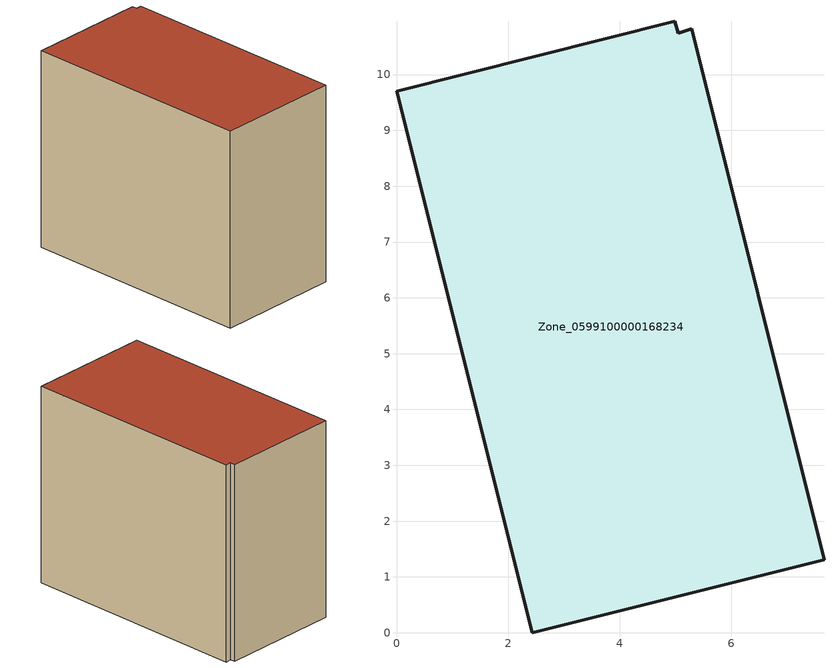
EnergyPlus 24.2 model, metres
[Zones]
Zone_0599100000168234
 floor ground (C_G): 5.29,10.82 7.66,1.31 2.43,0 0,9.7 4.99,10.96 5.05,10.74 z0
 wall outside (C_F): 2.43,0 7.66,1.31 5.29,10.82 5.05,10.74 4.99,10.96 0,9.7 2.43,0 z0:8.52
 roof outside (C_R): 7.66,1.31 5.29,10.82 5.05,10.74 4.99,10.96 0,9.7 2.43,0 z8.52
[BUILDING]
Pand.0599100000168234: North Axis=0; Terrain=City; Loads Convergence Tolerance Value=0.04; Temperature Convergence Tolerance Value=0.4; Solar Distribution=FullExterior; Maximum Number of Warmup Days=25; Minimum Number of Warmup Days=1
[Site:Location]
Rotterdam.The.Hague.AP_ZH_NLD Design_Conditions: Latitude=51.96; Longitude=4.45; Time Zone=1; Elevation=-4.5
[SITE:GROUNDTEMPERATURE:BUILDINGSURFACE]
18, 18, 18, 18, 18, 18, 18, 18, 18, 18, 18, 18
[MATERIAL] Thermal Absorptance=0.9; Solar Absorptance=0.7; Visible Absorptance=0.7
Name | Roughness | Thickness | Conductivity | Density | Specific Heat
G.TI.1975-1991 | MediumSmooth | 0.15 | 0.288461 | 540 | 1210
F.TI.1975-1991 | Rough | 0.3 | 0.230769 | 1920 | 840
R.TI.1975-1991 | MediumRough | 0.2 | 0.153846 | 1500 | 1000
[CONSTRUCTION]
C_G: G.TI.1975-1991
C_F: F.TI.1975-1991
C_R: R.TI.1975-1991
[ZONE]
Zone_0599100000168234: Type=1; Multiplier=1; Ceiling Height=Autocalculate; Volume=Autocalculate; Floor Area=autocalculate; Part of Total Floor Area=Yes
[ZONEINFILTRATION:DESIGNFLOWRATE]
Infil_Zone_0599100000168234: Zone or ZoneList or Space or SpaceList=Zone_0599100000168234; Schedule=AlwaysOn; Design Flow Rate Calculation Method=Flow/Area; Flow Rate per Floor Area=0.003; Constant Term Coefficient=1; Temperature Term Coefficient=0; Velocity Term Coefficient=0; Velocity Squared Term Coefficient=0
[HVACTEMPLATE:ZONE:IDEALLOADSAIRSYSTEM]
Zone_0599100000168234: Maximum Heating Supply Air Temperature=50; Minimum Cooling Supply Air Temperature=13; Maximum Heating Supply Air Humidity Ratio=0.0156; Minimum Cooling Supply Air Humidity Ratio=0.0077; Heating Limit=NoLimit; Cooling Limit=NoLimit; Dehumidification Control Type=ConstantSensibleHeatRatio; Cooling Sensible Heat Ratio=0.7; Dehumidification Setpoint=60; Humidification Control Type=None; Humidification Setpoint=30; Outdoor Air Method=None; Outdoor Air Flow Rate per Person=0.00944; Outdoor Air Flow Rate per Zone Floor Area=0; Outdoor Air Flow Rate per Zone=0; Demand Controlled Ventilation Type=None; Outdoor Air Economizer Type=NoEconomizer; Heat Recovery Type=None; Sensible Heat Recovery Effectiveness=0.7; Latent Heat Recovery Effectiveness=0.65
[ZONECONTROL:THERMOSTAT]
ThermostatControl_Zone_0599100000168234: Zone or ZoneList=Zone_0599100000168234; Control Type Schedule=DualSetpointControlType; Control 1=Thermostat_Zone_0599100000168234; Temperature Difference Between Cutout And Setpoint=0
[THERMOSTATSETPOINT:DUALSETPOINT]
Thermostat_Zone_0599100000168234: Heating Setpoint Temperature Schedule=HeatingSetpoint_Zone_0599100000168234; Cooling Setpoint Temperature Schedule=CoolingSetpoint_Zone_0599100000168234
[SCHEDULE:COMPACT]
HeatingSetpoint_Zone_0599100000168234: Through: 12/31, For: AllDays, Until: 24:00, 21
CoolingSetpoint_Zone_0599100000168234: Through: 12/31, For: AllDays, Until: 24:00, 24
DualSetpointControlType: Through: 12/31, For: AllDays, Until: 24:00, 4
AlwaysOn: Through: 12/31, For: AllDays, Until: 24:00, 1
